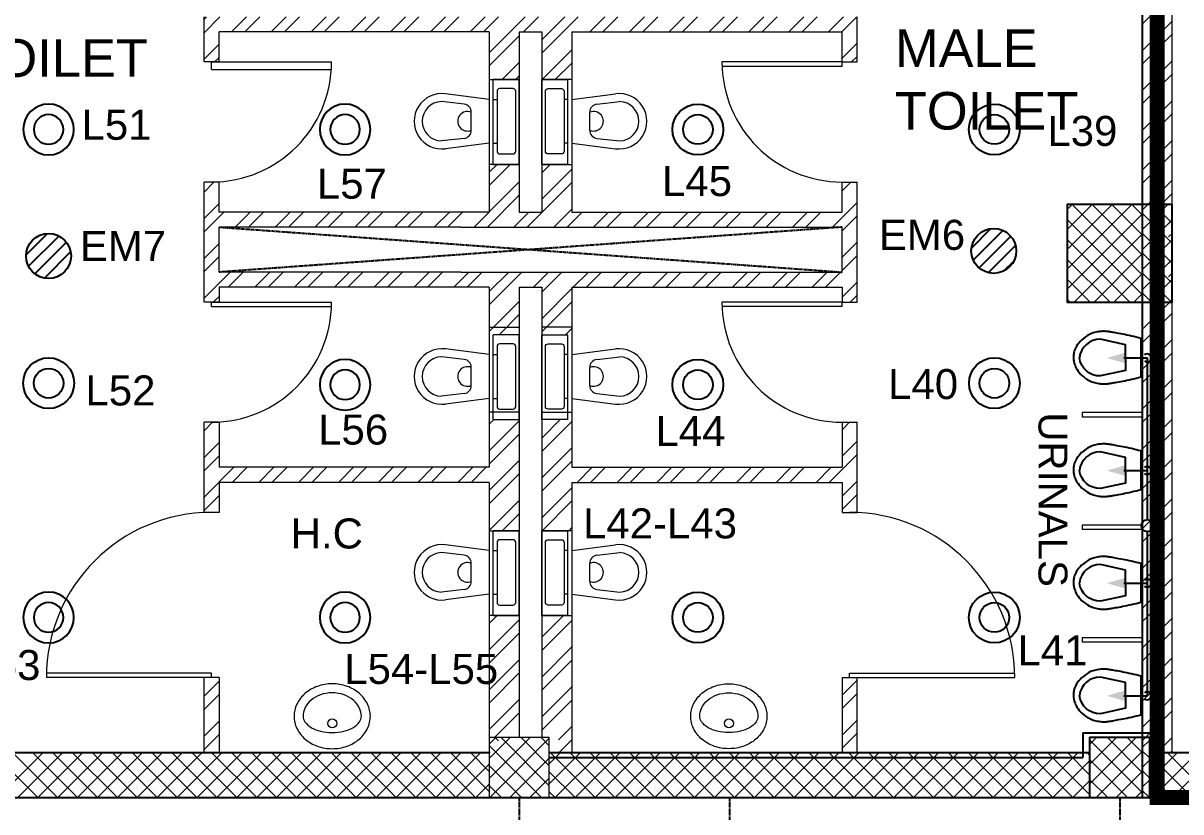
# Model space of a CAD drawing. Header units: inches. Extents: x 1217570 to 1674444, y 326920 to 480291.
# Drawn here: x 1445046 to 1452757, y 339465 to 344718 of the extents above; entities that cross this region are included whole.
import ezdxf

# ---------------------------------------------------------------- set-up
doc = ezdxf.new("R2010")
doc.units = ezdxf.units.IN
doc.header["$MEASUREMENT"] = 0
for name, pattern in [('CENTER', [50.8, 31.75, -6.35, 6.35, -6.35]), ('DASHED2', [9.525, 6.35, -3.175]), ('HIDDEN', [9.525, 6.35, -3.175])]:
    doc.linetypes.add(name, pattern=pattern)
for name, color, linetype, lineweight in [('A-BLOCK', 43, 'Continuous', 13), ('A-DOOR', 10, 'Continuous', 15), ('A-HATCH CONCRETE', 254, 'Continuous', 5), ('A-LEASING LINE', 7, 'DASHED2', 9), ('wall hatch', 252, 'Continuous', 0)]:
    doc.layers.add(name, color=color, linetype=linetype, lineweight=lineweight)
for name, color, linetype in [('Axis', 9, 'CENTER'), ('FFNEW', 252, 'Continuous'), ('LIGHT', 151, 'Continuous'), ('P-PIPE-CWS', 80, 'Continuous'), ('S-COL', 210, 'Continuous'), ('S-WALL', 1, 'Continuous'), ('SHAFT', 7, 'Continuous'), ('TAXT', 3, 'Continuous'), ('TEXT', 181, 'Continuous'), ('TOI', 30, 'Continuous')]:
    doc.layers.add(name, color=color, linetype=linetype)
doc.styles.add('style1', font='arial.ttf')

# ---------------------------------------------------------------- blocks, each defined once
blk = doc.blocks.new('SGSR')
at = {"layer": 'Axis', "color": 254, "ltscale": 0.5}
for p, q in [((1428093.8, 562458.6), (1428093.8, 558571.5)), ((1429493.8, 562458.6), (1429493.8, 558571.5)), ((1432093.8, 562458.6), (1432093.8, 558571.5))]:
    blk.add_line(p, q, dxfattribs=at)
at = {"layer": 'S-WALL', "color": 254}
blk.add_lwpolyline([(1417889.2, 562458.6), (1468019.2, 562458.6), (1469810.8, 590401.2), (1420184.3, 597484.1)], close=True, dxfattribs=at)
blk = doc.blocks.new('SDGTFHHD')
at = {"layer": 'A-BLOCK', "ltscale": 100}
h = blk.add_hatch(dxfattribs=at)
h.set_pattern_fill('ANSI37', color=254, scale=750)
h.set_pattern_definition([(45, (1337553.47, 312749.915), (-66.29126, 66.29126), []), (135, (1337553.47, 312749.915), (-66.29126, -66.29126), [])])
h.paths.add_polyline_path([(1354808, 721236.9), (1355208, 721236.9), (1355208, 721636.9), (1354808, 721636.9)])
at = {"layer": 'A-HATCH CONCRETE'}
h = blk.add_hatch(dxfattribs=at)
h.set_pattern_fill('ANSI37', color=254, scale=750)
h.set_pattern_definition([(45, (1337614.36, 312749.915), (-66.29126, 66.29126), []), (135, (1337614.36, 312749.915), (-66.29126, -66.29126), [])])
h.paths.add_polyline_path([(1359157.9, 725186.9), (1358657.9, 725186.9), (1358657.9, 724536.9), (1359157.9, 724536.9)])
h = blk.add_hatch(dxfattribs=at)
h.set_pattern_fill('ANSI37', color=254, scale=750)
h.set_pattern_definition([(45, (1337613.73, 312749.915), (-66.29126, 66.29126), []), (135, (1337613.73, 312749.915), (-66.29126, -66.29126), [])])
h.paths.add_polyline_path([(1359157.9, 721236.9), (1359157.9, 721636.9), (1358807.2, 721636.9), (1358807.2, 721236.9)])
at = {"layer": 'wall hatch', "ltscale": 500}
h = blk.add_hatch(dxfattribs=at)
h.set_pattern_fill('ANSI32', color=254, scale=500)
h.set_pattern_definition([(45, (1337675.36, 312799.91), (-132.58252, 132.58252), []), (45, (1337763.74, 312799.91), (-132.58252, 132.58252), [])])
h.paths.add_polyline_path([(1357258, 726436.9), (1356468.9, 726436.9), (1356468.9, 726336.9), (1357158, 726336.9), (1357158, 726136.9), (1357258, 726136.9)])
h.paths.add_polyline_path([(1357258, 725336.9), (1357158, 725336.9), (1357158, 725136.9), (1356468.9, 725136.9), (1356468.9, 725036.9), (1357158, 725036.9), (1357158, 724736.9), (1356468.9, 724736.9), (1356468.9, 724636.9), (1357158, 724636.9), (1357158, 724536.9), (1357258, 724536.9)])
h.paths.add_polyline_path([(1357258, 722036.9), (1357208, 722036.9), (1357158, 722036.9), (1357158, 721536.9), (1357258, 721536.9)])
h.paths.add_polyline_path([(1353008, 722036.9), (1352908, 722036.9), (1352908, 721536.9), (1353008, 721536.9)])
h.paths.add_polyline_path([(1355008, 724436.9), (1355008, 724319.5), (1354808, 724319.5), (1354808, 724436.9)])
h.paths.add_polyline_path([(1355008, 723015), (1355008, 724319.5), (1355008, 723754.4), (1354808, 723754.4), (1354808, 723436.9), (1353008, 723436.9), (1353008, 723736.9), (1352908, 723736.9), (1352908, 723136.9), (1353008, 723136.9), (1353008, 723336.9), (1354808, 723336.9), (1354808, 723015)])
h.paths.add_polyline_path([(1355008, 721636.9), (1355008, 723015), (1355008, 722449.9), (1354808, 722449.9), (1354808, 721636.9)])
h.paths.add_polyline_path([(1355158, 723015), (1355158, 721636.9), (1355268.9, 721636.9), (1355268.9, 721536.9), (1355358, 721536.9), (1355358, 722449.9), (1355158, 722449.9)])
h.paths.add_polyline_path([(1355158, 724319.5), (1355158, 723015), (1355358, 723015), (1355358, 723336.9), (1357158, 723336.9), (1357158, 723136.9), (1357258, 723136.9), (1357258, 723736.9), (1357158, 723736.9), (1357158, 723436.9), (1355358, 723436.9), (1355358, 723754.4), (1355158, 723754.4)])
h.paths.add_polyline_path([(1355158, 724436.9), (1355158, 724319.5), (1355358, 724319.5), (1355358, 724436.9)])
h.paths.add_polyline_path([(1355158, 724636.9), (1355158, 724436.9), (1355358, 724436.9), (1355358, 724636.9), (1356468.9, 724636.9), (1356468.9, 724736.9), (1355068.9, 724736.9), (1355068.9, 724636.9)])
h.paths.add_polyline_path([(1355158, 726336.9), (1355158, 726019.5), (1355358, 726019.5), (1355358, 726336.9), (1356468.9, 726336.9), (1356468.9, 726436.9), (1355068.9, 726436.9), (1355068.9, 726336.9)])
h.paths.add_polyline_path([(1355158, 725454.4), (1355158, 725136.9), (1355068.9, 725136.9), (1355068.9, 725036.9), (1356468.9, 725036.9), (1356468.9, 725136.9), (1355358, 725136.9), (1355358, 725454.4), (1355158, 725454.4)])
h.paths.add_polyline_path([(1355008, 726019.5), (1355008, 726336.9), (1355068.9, 726336.9), (1355068.9, 726436.9), (1352908, 726436.9), (1352908, 726136.9), (1353008, 726136.9), (1353008, 726336.9), (1354808, 726336.9), (1354808, 726019.5)])
h.paths.add_polyline_path([(1355008, 725136.9), (1355008, 725454.4), (1354808, 725454.4), (1354808, 725136.9), (1353008, 725136.9), (1353008, 725336.9), (1352908, 725336.9), (1352908, 724536.9), (1353008, 724536.9), (1353008, 724636.9), (1354808, 724636.9), (1354808, 724436.9), (1355008, 724436.9), (1355008, 724636.9), (1355068.9, 724636.9), (1355068.9, 724736.9), (1353008, 724736.9), (1353008, 725036.9), (1355068.9, 725036.9), (1355068.9, 725136.9)])
at = {"color": 254, "linetype": 'Continuous', "ltscale": 100}
blk.add_lwpolyline([(1385707.2, 721236.9), (1385707.2, 726939.8), (1385507.2, 726936.9), (1383957.7, 726936.9), (1383957.7, 732936.9), (1380097, 732936.9), (1380097, 739738.1), (1381100.4, 739591), (1381133.7, 739788.3), (1381677.7, 743599.6), (1382720.6, 750905.2), (1382762.9, 751202.2), (1347097.7, 756262.5), (1346331.2, 744553.4), (1368108, 741445.4), (1368106.2, 734886.8), (1367207.9, 734886.8), (1367207.9, 734686.9), (1367207.9, 731436.9), (1359157.9, 731436.9), (1359157.9, 731236.9), (1359157.9, 721236.9), (1385707.2, 721236.9)], dxfattribs=at)
at = {"layer": 'A-BLOCK', "color": 254, "ltscale": 100}
for p, q in [((1359157.9, 725186.9), (1359157.9, 728436.8)), ((1352908, 726136.9), (1352908, 726436.9)), ((1357258, 726136.9), (1357258, 726436.9)), ((1354808, 726336.9), (1353008, 726336.9)), ((1353008, 726136.9), (1353008, 726336.9)), ((1354808, 726336.9), (1354808, 725136.9)), ((1355008, 726336.9), (1355008, 725136.9)), ((1355008, 726336.9), (1355158, 726336.9)), ((1355158, 726336.9), (1355158, 725136.9)), ((1355358, 726336.9), (1355358, 725136.9)), ((1355358, 726336.9), (1357158, 726336.9)), ((1357158, 726136.9), (1357158, 726336.9)), ((1353008, 726136.9), (1352908, 726136.9)), ((1357158, 726136.9), (1356358, 726136.9)), ((1357158, 726106.9), (1356358, 726106.9)), ((1357158, 726136.9), (1357258, 726136.9)), ((1357158, 726106.9), (1357158, 726136.9)), ((1355008, 726019.5), (1354834.1, 726019.5, 0)), ((1354834.1, 725454.4, 0), (1354834.1, 726019.5, 0)), ((1355008, 725454.4), (1355008, 726019.5)), ((1355158, 726019.5), (1355331.9, 726019.5, 0)), ((1355158, 725454.4), (1355158, 726019.5)), ((1355331.9, 725454.4, 0), (1355331.9, 726019.5, 0)), ((1354641.1, 725855.9, 0), (1354488.9, 725873.1, 0)), ((1354808, 725887.3, 0), (1354516.5, 725925.1, 0)), ((1354834.1, 725887.3, 0), (1354859.7, 725887.3, 0)), ((1355331.9, 725887.3, 0), (1355306.2, 725887.3, 0)), ((1355357.9, 725887.3, 0), (1355649.5, 725925.1, 0)), ((1355524.9, 725855.9, 0), (1355677.1, 725873.1, 0)), ((1354688.5, 725681.6, 0), (1354688.5, 725802, 0)), ((1355477.5, 725681.6, 0), (1355477.5, 725802, 0)), ((1354641.1, 725627.7, 0), (1354488.9, 725610.5, 0)), ((1354808, 725596.3, 0), (1354516.5, 725558.5, 0)), ((1354834.1, 725596.3, 0), (1354859.7, 725596.3, 0)), ((1355331.9, 725596.3, 0), (1355306.2, 725596.3, 0)), ((1355357.9, 725596.3, 0), (1355649.5, 725558.5, 0)), ((1355524.9, 725627.7, 0), (1355677.1, 725610.5, 0)), ((1354834.1, 725454.4, 0), (1355008, 725454.4)), ((1355331.9, 725454.4, 0), (1355158, 725454.4)), ((1352908, 724536.9), (1352908, 725336.9)), ((1353008, 725336.9), (1352908, 725336.9)), ((1353008, 725136.9), (1353008, 725336.9)), ((1357158, 725136.9), (1357158, 725336.9)), ((1357158, 725336.9), (1357258, 725336.9)), ((1357258, 724536.9), (1357258, 725336.9)), ((1354808, 725136.9), (1353008, 725136.9)), ((1355008, 725136.9), (1355158, 725136.9)), ((1355358, 725136.9), (1357158, 725136.9)), ((1353008, 724736.9), (1353008, 725036.9)), ((1354618.2, 725036.9), (1353008, 725036.9)), ((1354618.2, 725036.9), (1357158, 725036.9)), ((1357158, 724736.9), (1357158, 725036.9)), ((1354618.2, 724736.9), (1353008, 724736.9)), ((1354618.2, 724736.9), (1357158, 724736.9)), ((1354808, 724636.9), (1353008, 724636.9)), ((1353008, 724636.9), (1353008, 724536.9)), ((1354808, 724636.9), (1354808, 723436.9)), ((1355008, 724636.9), (1355008, 721636.9)), ((1355008, 724636.9), (1355158, 724636.9)), ((1355158, 724636.9), (1355158, 721636.9)), ((1355358, 724636.9), (1355358, 723436.9)), ((1355358, 724636.9), (1357158, 724636.9)), ((1357158, 724636.9), (1357158, 724536.9)), ((1353008, 724536.9), (1352908, 724536.9)), ((1357158, 724536.9), (1356358, 724536.9)), ((1357158, 724506.9), (1356358, 724506.9)), ((1357158, 724536.9), (1357258, 724536.9)), ((1357158, 724506.9), (1357158, 724536.9)), ((1359157.9, 721636.9), (1359157.9, 724536.9)), ((1359157.9, 721636.9), (1359157.9, 724536.9)), ((1359157.9, 721636.9), (1359157.9, 724536.9)), ((1355008, 724319.5), (1354834.1, 724319.5, 0)), ((1354834.1, 723754.4, 0), (1354834.1, 724319.5, 0)), ((1355008, 723754.4), (1355008, 724319.5)), ((1355158, 724319.5), (1355331.9, 724319.5, 0)), ((1355158, 723754.4), (1355158, 724319.5)), ((1355331.9, 723754.4, 0), (1355331.9, 724319.5, 0)), ((1354641.1, 724155.9, 0), (1354488.9, 724173.1, 0)), ((1354808, 724187.3, 0), (1354516.5, 724225.1, 0)), ((1354834.1, 724187.3, 0), (1354859.7, 724187.3, 0)), ((1355331.9, 724187.3, 0), (1355306.2, 724187.3, 0)), ((1355357.9, 724187.3, 0), (1355649.5, 724225.1, 0)), ((1355524.9, 724155.9, 0), (1355677.1, 724173.1, 0)), ((1354688.5, 723981.6, 0), (1354688.5, 724102, 0)), ((1355477.5, 723981.6, 0), (1355477.5, 724102, 0)), ((1354641.1, 723927.7, 0), (1354488.9, 723910.5, 0)), ((1354808, 723896.3, 0), (1354516.5, 723858.5, 0)), ((1354834.1, 723896.3, 0), (1354859.7, 723896.3, 0)), ((1355331.9, 723896.3, 0), (1355306.2, 723896.3, 0)), ((1355357.9, 723896.3, 0), (1355649.5, 723858.5, 0)), ((1355524.9, 723927.7, 0), (1355677.1, 723910.5, 0)), ((1359157.9, 723801.9), (1358757.9, 723801.9)), ((1358757.9, 723801.9), (1358757.9, 723771.9)), ((1352908, 723136.9), (1352908, 723736.9)), ((1353008, 723736.9), (1352908, 723736.9)), ((1353008, 723736.9), (1353008, 723436.9)), ((1354834.1, 723754.4, 0), (1355008, 723754.4)), ((1355331.9, 723754.4, 0), (1355158, 723754.4)), ((1357158, 723736.9), (1357158, 723436.9)), ((1357158, 723736.9), (1357258, 723736.9)), ((1357258, 723136.9), (1357258, 723736.9)), ((1359157.9, 723771.9), (1358757.9, 723771.9)), ((1354808, 723436.9), (1353008, 723436.9)), ((1355358, 723436.9), (1357158, 723436.9)), ((1354808, 723336.9), (1353008, 723336.9)), ((1353008, 723336.9), (1353008, 723136.9)), ((1354808, 723336.9), (1354808, 721536.9)), ((1355358, 723336.9), (1355358, 721536.9)), ((1355358, 723336.9), (1357158, 723336.9)), ((1357158, 723336.9), (1357158, 723136.9)), ((1353008, 723136.9), (1352908, 723136.9)), ((1357158, 723136.9), (1357258, 723136.9)), ((1355008, 723015), (1354834.1, 723015, 0)), ((1354834.1, 722449.9, 0), (1354834.1, 723015, 0)), ((1355008, 722449.9), (1355008, 723015)), ((1355158, 723015), (1355331.9, 723015, 0)), ((1355158, 722449.9), (1355158, 723015)), ((1355331.9, 722449.9, 0), (1355331.9, 723015, 0)), ((1359157.9, 723051.9), (1358757.9, 723051.9)), ((1358757.9, 723051.9), (1358757.9, 723021.9)), ((1359157.9, 723021.9), (1358757.9, 723021.9)), ((1354641.1, 722851.4, 0), (1354488.9, 722868.6, 0)), ((1354808, 722882.9, 0), (1354516.5, 722920.6, 0)), ((1354834.1, 722882.9, 0), (1354859.7, 722882.9, 0)), ((1355331.9, 722882.9, 0), (1355306.2, 722882.9, 0)), ((1355357.9, 722882.9, 0), (1355649.5, 722920.6, 0)), ((1355524.9, 722851.4, 0), (1355677.1, 722868.6, 0)), ((1354688.5, 722677.2, 0), (1354688.5, 722797.5, 0)), ((1355477.5, 722677.2, 0), (1355477.5, 722797.5, 0)), ((1354641.1, 722623.2, 0), (1354488.9, 722606, 0)), ((1355524.9, 722623.2, 0), (1355677.1, 722606, 0)), ((1354808, 722591.8, 0), (1354516.5, 722554, 0)), ((1354834.1, 722591.8, 0), (1354859.7, 722591.8, 0)), ((1355331.9, 722591.8, 0), (1355306.2, 722591.8, 0)), ((1355357.9, 722591.8, 0), (1355649.5, 722554, 0)), ((1354834.1, 722449.9, 0), (1355008, 722449.9)), ((1355331.9, 722449.9, 0), (1355158, 722449.9)), ((1359157.9, 722301.9), (1358757.9, 722301.9)), ((1358757.9, 722301.9), (1358757.9, 722271.9)), ((1359157.9, 722271.9), (1358757.9, 722271.9)), ((1352908, 721536.9), (1352908, 722036.9)), ((1353008, 722036.9), (1352908, 722036.9)), ((1352957.8, 722036.9), (1352957.8, 722066.7)), ((1353008, 722036.9), (1353008, 721536.9)), ((1357158, 722036.9), (1357158, 721536.9)), ((1357158, 722036.9), (1357258, 722036.9)), ((1357208.1, 722036.9), (1357208.1, 722066.7)), ((1357258, 721536.9), (1357258, 722036.9)), ((1354808, 721592.3), (1354852.6, 721636.9)), ((1354868.9, 721615.6), (1354847.6, 721636.9)), ((1354980.1, 721636.9), (1354980.1, 721637)), ((1354985.2, 721636.9), (1354985.2, 721637)), ((1355112.7, 721636.9), (1355112.7, 721637)), ((1355117.8, 721636.9), (1355117.8, 721637)), ((1354815, 721536.9), (1354808, 721543.9)), ((1352463.3, 721236.9), (1352163.3, 721536.9)), ((1352198.7, 721236.9), (1352498.7, 721536.9)), ((1352595.9, 721236.9), (1352295.9, 721536.9)), ((1352331.3, 721236.9), (1352631.3, 721536.9)), ((1352728.5, 721236.9), (1352428.5, 721536.9)), ((1352463.9, 721236.9), (1352763.9, 721536.9)), ((1352861.1, 721236.9), (1352561.1, 721536.9)), ((1352596.5, 721236.9), (1352896.5, 721536.9)), ((1352993.7, 721236.9), (1352693.7, 721536.9)), ((1352729, 721236.9), (1353029, 721536.9)), ((1353126.2, 721236.9), (1352826.2, 721536.9)), ((1352861.6, 721236.9), (1353161.6, 721536.9)), ((1353258.8, 721236.9), (1352958.8, 721536.9)), ((1352994.2, 721236.9), (1353294.2, 721536.9)), ((1353391.4, 721236.9), (1353091.4, 721536.9)), ((1353126.8, 721236.9), (1353426.8, 721536.9)), ((1353524, 721236.9), (1353224, 721536.9)), ((1353259.4, 721236.9), (1353559.4, 721536.9)), ((1353656.6, 721236.9), (1353356.6, 721536.9)), ((1353391.9, 721236.9), (1353691.9, 721536.9)), ((1353789.2, 721236.9), (1353489.2, 721536.9)), ((1353524.5, 721236.9), (1353824.5, 721536.9)), ((1353921.7, 721236.9), (1353621.7, 721536.9)), ((1353657.1, 721236.9), (1353957.1, 721536.9)), ((1354054.3, 721236.9), (1353754.3, 721536.9)), ((1353789.7, 721236.9), (1354089.7, 721536.9)), ((1354186.9, 721236.9), (1353886.9, 721536.9)), ((1353922.3, 721236.9), (1354222.3, 721536.9)), ((1354319.5, 721236.9), (1354019.5, 721536.9)), ((1354054.9, 721236.9), (1354354.9, 721536.9)), ((1354452.1, 721236.9), (1354152.1, 721536.9)), ((1354187.4, 721236.9), (1354487.4, 721536.9)), ((1354584.6, 721236.9), (1354284.6, 721536.9)), ((1354320, 721236.9), (1354620, 721536.9)), ((1354717.2, 721236.9), (1354417.2, 721536.9)), ((1354452.6, 721236.9), (1354752.6, 721536.9)), ((1354808, 721278.8), (1354549.8, 721536.9)), ((1354808, 721411.3), (1354682.4, 721536.9)), ((1355208, 721462), (1355282.9, 721536.9)), ((1355208, 721329.4), (1355415.5, 721536.9)), ((1355512.7, 721236.9), (1355212.7, 721536.9)), ((1355248.1, 721236.9), (1355548.1, 721536.9)), ((1355645.3, 721236.9), (1355345.3, 721536.9)), ((1355380.7, 721236.9), (1355680.7, 721536.9)), ((1355777.9, 721236.9), (1355477.9, 721536.9)), ((1355513.3, 721236.9), (1355813.3, 721536.9)), ((1355910.5, 721236.9), (1355610.5, 721536.9)), ((1355645.8, 721236.9), (1355945.8, 721536.9)), ((1356043.1, 721236.9), (1355743.1, 721536.9)), ((1355778.4, 721236.9), (1356078.4, 721536.9)), ((1356175.6, 721236.9), (1355875.6, 721536.9)), ((1355911, 721236.9), (1356211, 721536.9)), ((1356308.2, 721236.9), (1356008.2, 721536.9)), ((1356043.6, 721236.9), (1356343.6, 721536.9)), ((1356440.8, 721236.9), (1356140.8, 721536.9)), ((1356176.2, 721236.9), (1356476.2, 721536.9)), ((1356573.4, 721236.9), (1356273.4, 721536.9)), ((1356308.8, 721236.9), (1356608.8, 721536.9)), ((1356706, 721236.9), (1356406, 721536.9)), ((1356441.3, 721236.9), (1356741.3, 721536.9)), ((1356838.6, 721236.9), (1356538.6, 721536.9)), ((1356573.9, 721236.9), (1356873.9, 721536.9)), ((1356971.1, 721236.9), (1356671.1, 721536.9)), ((1356706.5, 721236.9), (1357006.5, 721536.9)), ((1357103.7, 721236.9), (1356803.7, 721536.9)), ((1356839.1, 721236.9), (1357139.1, 721536.9)), ((1357236.3, 721236.9), (1356936.3, 721536.9)), ((1356971.7, 721236.9), (1357271.7, 721536.9)), ((1357368.9, 721236.9), (1357068.9, 721536.9)), ((1357104.3, 721236.9), (1357404.3, 721536.9)), ((1357501.5, 721236.9), (1357201.5, 721536.9)), ((1357236.8, 721236.9), (1357536.8, 721536.9)), ((1357634, 721236.9), (1357334, 721536.9)), ((1357369.4, 721236.9), (1357669.4, 721536.9)), ((1357766.6, 721236.9), (1357466.6, 721536.9)), ((1357502, 721236.9), (1357802, 721536.9)), ((1354585.2, 721236.9), (1354808, 721459.7)), ((1355380.1, 721236.9), (1355208, 721409.1)), ((1354717.8, 721236.9), (1354808, 721327.2)), ((1355247.6, 721236.9), (1355208, 721276.5))]:
    blk.add_line(p, q, dxfattribs=at)
for points in [[(1354808, 726019.5), (1355008, 726019.5), (1355008, 725454.4), (1354808, 725454.4)], [(1355358, 726019.5), (1355158, 726019.5), (1355158, 725454.4), (1355358, 725454.4)], [(1354808, 724369.5), (1355008, 724369.5), (1355008, 723804.4), (1354808, 723804.4)], [(1355358, 724369.5), (1355158, 724369.5), (1355158, 723804.4), (1355358, 723804.4)], [(1354808, 723015), (1355008, 723015), (1355008, 722449.9), (1354808, 722449.9)], [(1355358, 723015), (1355158, 723015), (1355158, 722449.9), (1355358, 722449.9)]]:
    blk.add_lwpolyline(points, dxfattribs=at)
at = {"layer": 'A-BLOCK', "color": 254, "ltscale": 100, "elevation": 0}
for points in [[(1354966.6, 725959.2), (1354877.1, 725959.2, 0.414214), (1354859.7, 725941.8), (1354859.7, 725541.8, 0.414214), (1354877.1, 725524.4), (1354966.6, 725524.4, 0.414214), (1354984, 725541.8), (1354984, 725941.8, 0.414214)], [(1355199.4, 725959.2), (1355288.9, 725959.2, -0.414214), (1355306.2, 725941.8), (1355306.2, 725541.8, -0.414214), (1355288.9, 725524.4), (1355199.4, 725524.4, -0.414214), (1355182, 725541.8), (1355182, 725941.8, -0.414214)], [(1354966.6, 724259.2), (1354877.1, 724259.2, 0.414214), (1354859.7, 724241.8), (1354859.7, 723841.8, 0.414214), (1354877.1, 723824.4), (1354966.6, 723824.4, 0.414214), (1354984, 723841.8), (1354984, 724241.8, 0.414214)], [(1355199.4, 724259.2), (1355288.9, 724259.2, -0.414214), (1355306.2, 724241.8), (1355306.2, 723841.8, -0.414214), (1355288.9, 723824.4), (1355199.4, 723824.4, -0.414214), (1355182, 723841.8), (1355182, 724241.8, -0.414214)], [(1354966.6, 722954.7), (1354877.1, 722954.7, 0.414214), (1354859.7, 722937.3), (1354859.7, 722537.3, 0.414214), (1354877.1, 722519.9), (1354966.6, 722519.9, 0.414214), (1354984, 722537.3), (1354984, 722937.3, 0.414214)], [(1355199.4, 722954.7), (1355288.9, 722954.7, -0.414214), (1355306.2, 722937.3), (1355306.2, 722537.3, -0.414214), (1355288.9, 722519.9), (1355199.4, 722519.9, -0.414214), (1355182, 722537.3), (1355182, 722937.3, -0.414214)]]:
    blk.add_lwpolyline(points, format="xyb", close=True, dxfattribs=at)
at = {"layer": 'A-BLOCK', "color": 254, "ltscale": 100}
for points in [[(1353508, 721778.9, 0.113803), (1353526.6, 721698.1, 0.103571), (1353582.4, 721626.2, 0.091769), (1353663, 721579.9, 0.084871), (1353762, 721562.9, 0.084871), (1353861, 721579.9, 0.091769), (1353941.6, 721626.2, 0.103571), (1353997.3, 721698.1, 0.113803), (1354016, 721778.9, 0.113803), (1353997.3, 721859.8, 0.103571), (1353941.6, 721931.7, 0.091769), (1353861, 721978, 0.084871), (1353762, 721994.9, 0.084871), (1353663, 721978, 0.091769), (1353582.4, 721931.7, 0.103571), (1353526.6, 721859.8, 0.113803)], [(1356658, 721778.9, -0.113803), (1356639.3, 721698.1, -0.103571), (1356583.6, 721626.2, -0.091769), (1356503, 721579.9, -0.084871), (1356404, 721562.9, -0.084871), (1356305, 721579.9, -0.091769), (1356224.4, 721626.2, -0.103571), (1356168.6, 721698.1, -0.113803), (1356150, 721778.9, -0.113803), (1356168.6, 721859.8, -0.103571), (1356224.4, 721931.7, -0.091769), (1356305, 721978, -0.084871), (1356404, 721994.9, -0.084871), (1356503, 721978, -0.091769), (1356583.6, 721931.7, -0.103571), (1356639.3, 721859.8, -0.113803)]]:
    blk.add_lwpolyline(points, format="xyb", close=True, dxfattribs=at)
for points in [[(1353956, 721778.9, 0.113803), (1353943.4, 721833.5, 0.103571), (1353902.7, 721886, 0.091769), (1353841, 721921.4, 0.084871), (1353762, 721934.9, 0.084871), (1353682.9, 721921.4, 0.091769), (1353621.3, 721886, 0.103571), (1353580.6, 721833.5, 0.113803), (1353568, 721778.9, 0.113803)], [(1356210, 721778.9, -0.113803), (1356222.6, 721833.5, -0.103571), (1356263.3, 721886, -0.091769), (1356324.9, 721921.4, -0.084871), (1356404, 721934.9, -0.084871), (1356483, 721921.4, -0.091769), (1356544.7, 721886, -0.103571), (1356585.4, 721833.5, -0.113803), (1356598, 721778.9, -0.113803)], [(1353568, 721778.9, 0.161298), (1353580.4, 721741.5, 0.106182), (1353624.8, 721702.6, 0.070452), (1353683.9, 721679.8, 0.056719), (1353762, 721670.9, 0.056719), (1353840, 721679.8, 0.070452), (1353899.2, 721702.6, 0.106182), (1353943.6, 721741.5, 0.161298), (1353956, 721778.9, 0.161298)], [(1356598, 721778.9, -0.161298), (1356585.6, 721741.5, -0.106182), (1356541.2, 721702.6, -0.070452), (1356482, 721679.8, -0.056719), (1356404, 721670.9, -0.056719), (1356325.9, 721679.8, -0.070452), (1356266.8, 721702.6, -0.106182), (1356222.4, 721741.5, -0.161298), (1356210, 721778.9, -0.161298)]]:
    blk.add_lwpolyline(points, format="xyb", dxfattribs=at)
blk.add_lwpolyline([(1354808, 721236.9), (1355208, 721236.9), (1355208, 721636.9), (1354808, 721636.9)], close=True, dxfattribs=at)
for centre in [(1353762, 721731.2), (1356404, 721731.2)]:
    blk.add_circle(centre, 30, dxfattribs=at)
for centre, radius, start, end in [((1357158, 726136.9), 800, 180, 270), ((1354492.8, 725741.8, 0), 184.8, 82.62449, 277.37424), ((1354492.8, 725741.8, 0), 131.4, 91.68483, 179.99937), ((1355673.2, 725741.8, 0), 184.8, 262.62576, 97.37551), ((1355673.2, 725741.8, 0), 131.4, 0.00063, 88.31517), ((1354663, 725741.8, 0), 65.3, 67.06812, 292.93061), ((1354634.1, 725802, 0), 54.4, 359.99937, 82.62449), ((1355531.9, 725802, 0), 54.4, 97.37551, 180.00063), ((1355503, 725741.8, 0), 65.3, 247.06939, 112.93188), ((1354492.8, 725741.8, 0), 131.4, 179.99937, 268.31391), ((1355673.2, 725741.8, 0), 131.4, 271.68609, 0.00063), ((1354634.1, 725681.6, 0), 54.4, 277.37424, 359.99937), ((1355531.9, 725681.6, 0), 54.4, 180.00063, 262.62576), ((1354492.8, 724041.8, 0), 184.8, 82.62449, 277.37424), ((1354492.8, 724041.8, 0), 131.4, 91.68483, 179.99937), ((1355673.2, 724041.8, 0), 184.8, 262.62576, 97.37551), ((1355673.2, 724041.8, 0), 131.4, 0.00063, 88.31517), ((1354663, 724041.8, 0), 65.3, 67.06812, 292.93061), ((1354634.1, 724102, 0), 54.4, 359.99937, 82.62449), ((1355531.9, 724102, 0), 54.4, 97.37551, 180.00063), ((1355503, 724041.8, 0), 65.3, 247.06939, 112.93188), ((1354492.8, 724041.8, 0), 131.4, 179.99937, 268.31391), ((1355673.2, 724041.8, 0), 131.4, 271.68609, 0.00063), ((1354634.1, 723981.6, 0), 54.4, 277.37424, 359.99937), ((1355531.9, 723981.6, 0), 54.4, 180.00063, 262.62576), ((1354492.8, 722737.3, 0), 184.8, 82.62449, 277.37424), ((1354492.8, 722737.3, 0), 131.4, 91.68483, 179.99937), ((1355673.2, 722737.3, 0), 184.8, 262.62576, 97.37551), ((1355673.2, 722737.3, 0), 131.4, 0.00063, 88.31517), ((1354663, 722737.3, 0), 65.3, 67.06812, 292.93061), ((1354634.1, 722797.5, 0), 54.4, 359.99937, 82.62449), ((1355531.9, 722797.5, 0), 54.4, 97.37551, 180.00063), ((1355503, 722737.3, 0), 65.3, 247.06939, 112.93188), ((1354492.8, 722737.3, 0), 131.4, 179.99937, 268.31391), ((1355673.2, 722737.3, 0), 131.4, 271.68609, 0.00063), ((1354634.1, 722677.2, 0), 54.4, 277.37424, 359.99937), ((1355531.9, 722677.2, 0), 54.4, 180.00063, 262.62576)]:
    blk.add_arc(centre, radius, start, end, dxfattribs=at)
at = {"layer": 'A-DOOR', "color": 254}
for p, q in [((1352958, 726136.9), (1353758, 726136.9)), ((1352958, 726086.9), (1352958, 726136.9)), ((1352958, 726086.9), (1353758, 726086.9)), ((1352958, 724536.9), (1353758, 724536.9)), ((1352958, 724506.9), (1352958, 724536.9)), ((1352958, 724506.9), (1353758, 724506.9)), ((1352958, 722066.7), (1351858, 722066.7)), ((1352958, 722036.9), (1351858, 722036.9)), ((1357208, 722066.7), (1358308, 722066.7)), ((1357208, 722036.9), (1358308, 722036.9))]:
    blk.add_line(p, q, dxfattribs=at)
for centre, radius, start, end in [((1352958, 726136.9), 800, 270, 0), ((1352958, 724536.9), 800, 270, 0), ((1357158, 724536.9), 800, 180, 270), ((1352958, 722036.9), 1100, 90, 180), ((1357208, 722036.9), 1100, 0, 90)]:
    blk.add_arc(centre, radius, start, end, dxfattribs=at)
at = {"layer": 'A-HATCH CONCRETE', "color": 254, "linetype": 'Continuous'}
for p, q in [((1358807.2, 721614.1), (1358807.9, 721614.7)), ((1351800.4, 721236.9), (1351500.4, 721536.9)), ((1351535.8, 721236.9), (1351835.8, 721536.9)), ((1351933, 721236.9), (1351633, 721536.9)), ((1351668.4, 721236.9), (1351968.4, 721536.9)), ((1352065.6, 721236.9), (1351765.6, 721536.9)), ((1351801, 721236.9), (1352101, 721536.9)), ((1352198.2, 721236.9), (1351898.2, 721536.9)), ((1351933.5, 721236.9), (1352233.5, 721536.9)), ((1352330.7, 721236.9), (1352030.7, 721536.9)), ((1352066.1, 721236.9), (1352366.1, 721536.9)), ((1357899.2, 721236.9), (1357599.2, 721536.9)), ((1357634.6, 721236.9), (1357934.6, 721536.9)), ((1358031.8, 721236.9), (1357731.8, 721536.9)), ((1357767.2, 721236.9), (1358067.2, 721536.9)), ((1358164.4, 721236.9), (1357864.4, 721536.9)), ((1357899.8, 721236.9), (1358199.8, 721536.9)), ((1358297, 721236.9), (1357997, 721536.9)), ((1358032.3, 721236.9), (1358332.3, 721536.9)), ((1358429.5, 721236.9), (1358129.5, 721536.9)), ((1358164.9, 721236.9), (1358464.9, 721536.9)), ((1358562.1, 721236.9), (1358262.1, 721536.9)), ((1358297.5, 721236.9), (1358597.5, 721536.9)), ((1358694.7, 721236.9), (1358394.7, 721536.9)), ((1358430.1, 721236.9), (1358730.1, 721536.9)), ((1358807.2, 721257), (1358527.3, 721536.9)), ((1358562.7, 721236.9), (1358807.2, 721481.5)), ((1358807.2, 721389.6), (1358659.9, 721536.9)), ((1358807.2, 721522.1), (1358792.5, 721536.9)), ((1358695.2, 721236.9), (1358807.2, 721348.9))]:
    blk.add_line(p, q, dxfattribs=at)
at = {"layer": 'S-COL', "color": 254, "linetype": 'ByBlock'}
for points in [[(1359157.9, 725186.9), (1358657.9, 725186.9), (1358657.9, 724536.9), (1359157.9, 724536.9)], [(1359157.9, 721636.9), (1358807.2, 721636.9), (1358807.2, 721236.9), (1359207.2, 721236.9)]]:
    blk.add_lwpolyline(points, dxfattribs=at)
at = {"layer": 'S-WALL', "color": 254}
for points in [[(1347097.7, 756262.5), (1347097.7, 756262.5), (1344802.6, 721236.9), (1394932.6, 721236.9), (1396724.2, 749179.6), (1382758.7, 751172.8)], [(1351207.9, 721536.9), (1354808, 721536.9)], [(1355208, 721536.9), (1358807.2, 721536.9)]]:
    blk.add_lwpolyline(points, dxfattribs=at)
at = {"layer": 'SHAFT', "color": 254, "linetype": 'HIDDEN'}
for p, q in [((1353008, 725036.9), (1357158, 724736.9)), ((1357158, 725036.9), (1353008, 724736.9))]:
    blk.add_line(p, q, dxfattribs=at)
at = {"layer": 'TOI', "color": 254}
for points in [[(1358699.7, 724181.3), (1358699.5, 724176.5), (1358699.5, 724172.6), (1358699.7, 724169.8), (1358699.8, 724168), (1358699.9, 724167.4), (1358699.9, 724166.8), (1358699.9, 724164.9), (1358700, 724161.9), (1358700.2, 724157.8), (1358700.7, 724152.7), (1358701.6, 724146.8), (1358702.9, 724140.1), (1358704.6, 724132.6), (1358707, 724124.6), (1358710, 724116), (1358713.7, 724107), (1358718.3, 724097.6), (1358723.7, 724088), (1358730.2, 724078.1), (1358737.7, 724068.2), (1358746.3, 724058.3), (1358756.2, 724048.5), (1358767.4, 724038.8), (1358779.9, 724029.4), (1358793.9, 724020.4), (1358802.9, 724015.3), (1358812, 724010.9), (1358821.2, 724007.1), (1358830.3, 724003.8), (1358839.4, 724001), (1358848.3, 723998.6), (1358857.1, 723996.7), (1358865.7, 723995.2), (1358874.1, 723994.1), (1358882.1, 723993.3), (1358889.9, 723992.8), (1358897.2, 723992.5), (1358904.1, 723992.5), (1358910.6, 723992.6), (1358916.5, 723992.9), (1358921.9, 723993.3), (1358926.6, 723993.8), (1358930.7, 723994.3), (1358934.1, 723994.8), (1358936.7, 723995.3), (1358937.5, 723995.4), (1358939.7, 723995.7), (1358943.4, 723996.3), (1358948.4, 723997), (1358954.6, 723998), (1358962, 723999.3), (1358970.6, 724000.7), (1358980.2, 724002.4), (1358990.7, 724004.2), (1359002.2, 724006.3), (1359014.4, 724008.6), (1359027.4, 724011.2), (1359041.1, 724013.9), (1359055.4, 724016.9), (1359070.2, 724020), (1359085.5, 724023.4), (1359101.2, 724027), (1359117.1, 724030.8), (1359133.3, 724034.8), (1359149.7, 724039), (1359149.7, 724295.8), (1359133.3, 724300), (1359117.1, 724304), (1359101.2, 724307.8), (1359085.5, 724311.4), (1359070.2, 724314.8), (1359055.4, 724318), (1359041.1, 724320.9), (1359027.4, 724323.7), (1359014.4, 724326.2), (1359002.2, 724328.5), (1358990.7, 724330.6), (1358980.2, 724332.5), (1358970.6, 724334.1), (1358962, 724335.6), (1358954.6, 724336.8), (1358948.4, 724337.8), (1358943.4, 724338.6), (1358939.7, 724339.1), (1358937.5, 724339.5), (1358936.7, 724339.6), (1358934.1, 724340), (1358930.7, 724340.6), (1358926.6, 724341.1), (1358921.8, 724341.6), (1358916.4, 724342.1), (1358910.4, 724342.4), (1358903.9, 724342.6), (1358896.9, 724342.6), (1358889.5, 724342.4), (1358881.7, 724341.9), (1358873.6, 724341.1), (1358865.2, 724340), (1358856.6, 724338.6), (1358847.7, 724336.7), (1358838.8, 724334.3), (1358829.7, 724331.5), (1358820.6, 724328.2), (1358811.5, 724324.3), (1358802.4, 724319.8), (1358793.4, 724314.7), (1358778.5, 724304.9), (1358765.2, 724294.8), (1358753.5, 724284.7), (1358743.2, 724274.5), (1358734.3, 724264.4), (1358726.7, 724254.4), (1358720.3, 724244.5), (1358714.9, 724234.9), (1358710.6, 724225.6), (1358707.1, 724216.8), (1358704.4, 724208.4), (1358702.4, 724200.6), (1358701.1, 724193.5), (1358700.2, 724187)], [(1358699.7, 723431.3), (1358699.5, 723426.5), (1358699.5, 723422.6), (1358699.7, 723419.8), (1358699.8, 723418), (1358699.9, 723417.4), (1358699.9, 723416.8), (1358699.9, 723414.9), (1358700, 723411.9), (1358700.2, 723407.8), (1358700.7, 723402.7), (1358701.6, 723396.8), (1358702.9, 723390.1), (1358704.6, 723382.6), (1358707, 723374.6), (1358710, 723366), (1358713.7, 723357), (1358718.3, 723347.6), (1358723.7, 723338), (1358730.2, 723328.1), (1358737.7, 723318.2), (1358746.3, 723308.3), (1358756.2, 723298.5), (1358767.4, 723288.8), (1358779.9, 723279.4), (1358793.9, 723270.4), (1358802.9, 723265.3), (1358812, 723260.9), (1358821.2, 723257.1), (1358830.3, 723253.8), (1358839.4, 723251), (1358848.3, 723248.6), (1358857.1, 723246.7), (1358865.7, 723245.2), (1358874.1, 723244.1), (1358882.1, 723243.3), (1358889.9, 723242.8), (1358897.2, 723242.5), (1358904.1, 723242.5), (1358910.6, 723242.6), (1358916.5, 723242.9), (1358921.9, 723243.3), (1358926.6, 723243.8), (1358930.7, 723244.3), (1358934.1, 723244.8), (1358936.7, 723245.3), (1358937.5, 723245.4), (1358939.7, 723245.7), (1358943.4, 723246.3), (1358948.4, 723247), (1358954.6, 723248), (1358962, 723249.3), (1358970.6, 723250.7), (1358980.2, 723252.4), (1358990.7, 723254.2), (1359002.2, 723256.3), (1359014.4, 723258.6), (1359027.4, 723261.2), (1359041.1, 723263.9), (1359055.4, 723266.9), (1359070.2, 723270), (1359085.5, 723273.4), (1359101.2, 723277), (1359117.1, 723280.8), (1359133.3, 723284.8), (1359149.7, 723289), (1359149.7, 723545.8), (1359133.3, 723550), (1359117.1, 723554), (1359101.2, 723557.8), (1359085.5, 723561.4), (1359070.2, 723564.8), (1359055.4, 723568), (1359041.1, 723570.9), (1359027.4, 723573.7), (1359014.4, 723576.2), (1359002.2, 723578.5), (1358990.7, 723580.6), (1358980.2, 723582.5), (1358970.6, 723584.1), (1358962, 723585.6), (1358954.6, 723586.8), (1358948.4, 723587.8), (1358943.4, 723588.6), (1358939.7, 723589.1), (1358937.5, 723589.5), (1358936.7, 723589.6), (1358934.1, 723590), (1358930.7, 723590.6), (1358926.6, 723591.1), (1358921.8, 723591.6), (1358916.4, 723592.1), (1358910.4, 723592.4), (1358903.9, 723592.6), (1358896.9, 723592.6), (1358889.5, 723592.4), (1358881.7, 723591.9), (1358873.6, 723591.1), (1358865.2, 723590), (1358856.6, 723588.6), (1358847.7, 723586.7), (1358838.8, 723584.3), (1358829.7, 723581.5), (1358820.6, 723578.2), (1358811.5, 723574.3), (1358802.4, 723569.8), (1358793.4, 723564.7), (1358778.5, 723554.9), (1358765.2, 723544.8), (1358753.5, 723534.7), (1358743.2, 723524.5), (1358734.3, 723514.4), (1358726.7, 723504.4), (1358720.3, 723494.5), (1358714.9, 723484.9), (1358710.6, 723475.6), (1358707.1, 723466.8), (1358704.4, 723458.4), (1358702.4, 723450.6), (1358701.1, 723443.5), (1358700.2, 723437)], [(1358699.7, 722681.3), (1358699.5, 722676.5), (1358699.5, 722672.6), (1358699.7, 722669.8), (1358699.8, 722668), (1358699.9, 722667.4), (1358699.9, 722666.8), (1358699.9, 722664.9), (1358700, 722661.9), (1358700.2, 722657.8), (1358700.7, 722652.7), (1358701.6, 722646.8), (1358702.9, 722640.1), (1358704.6, 722632.6), (1358707, 722624.6), (1358710, 722616), (1358713.7, 722607), (1358718.3, 722597.6), (1358723.7, 722588), (1358730.2, 722578.1), (1358737.7, 722568.2), (1358746.3, 722558.3), (1358756.2, 722548.5), (1358767.4, 722538.8), (1358779.9, 722529.4), (1358793.9, 722520.4), (1358802.9, 722515.3), (1358812, 722510.9), (1358821.2, 722507.1), (1358830.3, 722503.8), (1358839.4, 722501), (1358848.3, 722498.6), (1358857.1, 722496.7), (1358865.7, 722495.2), (1358874.1, 722494.1), (1358882.1, 722493.3), (1358889.9, 722492.8), (1358897.2, 722492.5), (1358904.1, 722492.5), (1358910.6, 722492.6), (1358916.5, 722492.9), (1358921.9, 722493.3), (1358926.6, 722493.8), (1358930.7, 722494.3), (1358934.1, 722494.8), (1358936.7, 722495.3), (1358937.5, 722495.4), (1358939.7, 722495.7), (1358943.4, 722496.3), (1358948.4, 722497), (1358954.6, 722498), (1358962, 722499.3), (1358970.6, 722500.7), (1358980.2, 722502.4), (1358990.7, 722504.2), (1359002.2, 722506.3), (1359014.4, 722508.6), (1359027.4, 722511.2), (1359041.1, 722513.9), (1359055.4, 722516.9), (1359070.2, 722520), (1359085.5, 722523.4), (1359101.2, 722527), (1359117.1, 722530.8), (1359133.3, 722534.8), (1359149.7, 722539), (1359149.7, 722795.8), (1359133.3, 722800), (1359117.1, 722804), (1359101.2, 722807.8), (1359085.5, 722811.4), (1359070.2, 722814.8), (1359055.4, 722818), (1359041.1, 722820.9), (1359027.4, 722823.7), (1359014.4, 722826.2), (1359002.2, 722828.5), (1358990.7, 722830.6), (1358980.2, 722832.5), (1358970.6, 722834.1), (1358962, 722835.6), (1358954.6, 722836.8), (1358948.4, 722837.8), (1358943.4, 722838.6), (1358939.7, 722839.1), (1358937.5, 722839.5), (1358936.7, 722839.6), (1358934.1, 722840), (1358930.7, 722840.6), (1358926.6, 722841.1), (1358921.8, 722841.6), (1358916.4, 722842.1), (1358910.4, 722842.4), (1358903.9, 722842.6), (1358896.9, 722842.6), (1358889.5, 722842.4), (1358881.7, 722841.9), (1358873.6, 722841.1), (1358865.2, 722840), (1358856.6, 722838.6), (1358847.7, 722836.7), (1358838.8, 722834.3), (1358829.7, 722831.5), (1358820.6, 722828.2), (1358811.5, 722824.3), (1358802.4, 722819.8), (1358793.4, 722814.7), (1358778.5, 722804.9), (1358765.2, 722794.8), (1358753.5, 722784.7), (1358743.2, 722774.5), (1358734.3, 722764.4), (1358726.7, 722754.4), (1358720.3, 722744.5), (1358714.9, 722734.9), (1358710.6, 722725.6), (1358707.1, 722716.8), (1358704.4, 722708.4), (1358702.4, 722700.6), (1358701.1, 722693.5), (1358700.2, 722687)], [(1358699.7, 721931.3), (1358699.5, 721926.5), (1358699.5, 721922.6), (1358699.7, 721919.8), (1358699.8, 721918), (1358699.9, 721917.4), (1358699.9, 721916.8), (1358699.9, 721914.9), (1358700, 721911.9), (1358700.2, 721907.8), (1358700.7, 721902.7), (1358701.6, 721896.8), (1358702.9, 721890.1), (1358704.6, 721882.6), (1358707, 721874.6), (1358710, 721866), (1358713.7, 721857), (1358718.3, 721847.6), (1358723.7, 721838), (1358730.2, 721828.1), (1358737.7, 721818.2), (1358746.3, 721808.3), (1358756.2, 721798.5), (1358767.4, 721788.8), (1358779.9, 721779.4), (1358793.9, 721770.4), (1358802.9, 721765.3), (1358812, 721760.9), (1358821.2, 721757.1), (1358830.3, 721753.8), (1358839.4, 721751), (1358848.3, 721748.6), (1358857.1, 721746.7), (1358865.7, 721745.2), (1358874.1, 721744.1), (1358882.1, 721743.3), (1358889.9, 721742.8), (1358897.2, 721742.5), (1358904.1, 721742.5), (1358910.6, 721742.6), (1358916.5, 721742.9), (1358921.9, 721743.3), (1358926.6, 721743.8), (1358930.7, 721744.3), (1358934.1, 721744.8), (1358936.7, 721745.3), (1358937.5, 721745.4), (1358939.7, 721745.7), (1358943.4, 721746.3), (1358948.4, 721747), (1358954.6, 721748), (1358962, 721749.3), (1358970.6, 721750.7), (1358980.2, 721752.4), (1358990.7, 721754.2), (1359002.2, 721756.3), (1359014.4, 721758.6), (1359027.4, 721761.2), (1359041.1, 721763.9), (1359055.4, 721766.9), (1359070.2, 721770), (1359085.5, 721773.4), (1359101.2, 721777), (1359117.1, 721780.8), (1359133.3, 721784.8), (1359149.7, 721789), (1359149.7, 722045.8), (1359133.3, 722050), (1359117.1, 722054), (1359101.2, 722057.8), (1359085.5, 722061.4), (1359070.2, 722064.8), (1359055.4, 722068), (1359041.1, 722070.9), (1359027.4, 722073.7), (1359014.4, 722076.2), (1359002.2, 722078.5), (1358990.7, 722080.6), (1358980.2, 722082.5), (1358970.6, 722084.1), (1358962, 722085.6), (1358954.6, 722086.8), (1358948.4, 722087.8), (1358943.4, 722088.6), (1358939.7, 722089.1), (1358937.5, 722089.5), (1358936.7, 722089.6), (1358934.1, 722090), (1358930.7, 722090.6), (1358926.6, 722091.1), (1358921.8, 722091.6), (1358916.4, 722092.1), (1358910.4, 722092.4), (1358903.9, 722092.6), (1358896.9, 722092.6), (1358889.5, 722092.4), (1358881.7, 722091.9), (1358873.6, 722091.1), (1358865.2, 722090), (1358856.6, 722088.6), (1358847.7, 722086.7), (1358838.8, 722084.3), (1358829.7, 722081.5), (1358820.6, 722078.2), (1358811.5, 722074.3), (1358802.4, 722069.8), (1358793.4, 722064.7), (1358778.5, 722054.9), (1358765.2, 722044.8), (1358753.5, 722034.7), (1358743.2, 722024.5), (1358734.3, 722014.4), (1358726.7, 722004.4), (1358720.3, 721994.5), (1358714.9, 721984.9), (1358710.6, 721975.6), (1358707.1, 721966.8), (1358704.4, 721958.4), (1358702.4, 721950.6), (1358701.1, 721943.5), (1358700.2, 721937)]]:
    blk.add_lwpolyline(points, close=True, dxfattribs=at)
for points in [[(1359046.1, 724167.4), (1359046.1, 724253), (1358879.2, 724289.4, 0.392296), (1358739.3, 724167.4)], [(1359046.1, 724167.4), (1359046.1, 724081.8), (1358879.2, 724045.5, -0.392296), (1358739.3, 724167.4)], [(1359046.1, 723417.4), (1359046.1, 723503), (1358879.2, 723539.4, 0.392296), (1358739.3, 723417.4)], [(1359046.1, 723417.4), (1359046.1, 723331.8), (1358879.2, 723295.5, -0.392296), (1358739.3, 723417.4)], [(1359046.1, 722667.4), (1359046.1, 722753), (1358879.2, 722789.4, 0.392296), (1358739.3, 722667.4)], [(1359046.1, 722667.4), (1359046.1, 722581.8), (1358879.2, 722545.5, -0.392296), (1358739.3, 722667.4)], [(1359046.1, 721917.4), (1359046.1, 722003), (1358879.2, 722039.4, 0.392296), (1358739.3, 721917.4)], [(1359046.1, 721917.4), (1359046.1, 721831.8), (1358879.2, 721795.5, -0.392296), (1358739.3, 721917.4)]]:
    blk.add_lwpolyline(points, format="xyb", dxfattribs=at)
at = {"layer": 'A-BLOCK', "color": 254, "ltscale": 100, "insert": (1353485.6, 723096.4), "char_height": 200, "width": 3311.924, "attachment_point": 1, "style": 'style1'}
blk.add_mtext('H.C', dxfattribs=at)
at = {"layer": 'TAXT', "color": 254, "ltscale": 100, "insert": (1358658.7, 723802.9), "char_height": 192, "width": 3311.924, "attachment_point": 1, "rotation": 270, "style": 'style1'}
blk.add_mtext('URINALS', dxfattribs=at)
at = {"layer": 'TEXT', "color": 254, "ltscale": 0.5, "char_height": 250, "width": 4139.905, "attachment_point": 1, "style": 'style1'}
for s, insert in [('FEMALE \\PTOILET', (1351312.5, 726704.5)), ('MALE \\PTOILET', (1357509.9, 726353.1))]:
    blk.add_mtext(s, dxfattribs=dict(at, insert=insert))
blk = doc.blocks.new('SEDRGFE')
at = {"layer": 'A-HATCH CONCRETE'}
h = blk.add_hatch(dxfattribs=at)
h.set_pattern_fill('ANSI37', color=250, scale=750)
h.set_pattern_definition([(45, (1341716.94, 266100.535), (-66.29126, 66.29126), []), (135, (1341716.94, 266100.535), (-66.29126, -66.29126), [])])
h.paths.add_polyline_path([(1363460.5, 678537.6), (1363260.4, 678537.6), (1363260.4, 677887.6), (1363460.5, 677887.6)])
h = blk.add_hatch(dxfattribs=at)
h.set_pattern_fill('ANSI37', color=250, scale=750)
h.set_pattern_definition([(45, (1341716.31, 266100.535), (-66.29126, 66.29126), []), (135, (1341716.31, 266100.535), (-66.29126, -66.29126), [])])
h.paths.add_polyline_path([(1363260.4, 674987.6), (1363260.4, 674587.6), (1363309.8, 674587.6), (1363309.8, 674987.6)])
at = {"layer": 'wall hatch', "ltscale": 500}
h = blk.add_hatch(dxfattribs=at)
h.set_pattern_fill('ANSI32', color=250, scale=500)
h.set_pattern_definition([(45, (1341716.94, 266100.54), (-132.58252, 132.58252), []), (45, (1341805.33, 266100.54), (-132.58252, 132.58252), [])])
h.paths.add_polyline_path([(1363260.4, 675687.6), (1363260.4, 675587.6)], flags=17)
h.paths.add_polyline_path([(1363260.4, 677187.6), (1363260.4, 677087.6), (1363260.4, 677072.6), (1363260.4, 677172.6)], flags=17)
h.paths.add_polyline_path([(1363260.4, 681937.4), (1363260.4, 678537.6), (1363434.8, 678537.6), (1363434.8, 677887.6), (1363261.8, 677887.6), (1363260.4, 674887.6), (1363460.5, 674887.6), (1363460.9, 682538), (1363260, 682538)])
at = {"color": 250, "linetype": 'Continuous', "ltscale": 100}
blk.add_lwpolyline([(1389809.8, 674587.6), (1389809.8, 680290.5), (1389609.8, 680287.6), (1388060.2, 680287.6), (1388060.2, 686287.6), (1384199.6, 686287.6), (1384199.6, 693088.7), (1385203, 692941.6), (1385236.3, 693138.9), (1385780.3, 696950.3), (1386823.1, 704255.8), (1386865.5, 704552.8), (1351200.3, 709613.1), (1350433.7, 697904.1), (1372210.6, 694796), (1372208.8, 688237.4), (1371310.5, 688237.4), (1371310.5, 688037.6), (1371310.5, 684787.6), (1363260.4, 684787.6), (1363260.4, 684587.6), (1363260.4, 674587.6), (1389809.8, 674587.6)], dxfattribs=at)
at = {"layer": 'A-BLOCK', "color": 250, "ltscale": 100}
for p, q in [((1363460.5, 674887.6), (1363460.5, 682538)), ((1363260.4, 678537.6), (1363260.4, 681787.4)), ((1363260.4, 674987.6), (1363260.4, 677887.6)), ((1363260.4, 674987.6), (1363260.4, 677887.6)), ((1363260.4, 674987.6), (1363260.4, 677887.6))]:
    blk.add_line(p, q, dxfattribs=at)
at = {"layer": 'A-HATCH CONCRETE', "color": 250, "linetype": 'Continuous'}
for p, q in [((1363309.8, 674967), (1363310.5, 674967.6)), ((1363309.8, 674834.4), (1363363, 674887.6)), ((1363309.8, 674701.8), (1363495.6, 674887.6)), ((1363592.8, 674587.6), (1363309.8, 674870.5)), ((1363328.2, 674587.6), (1363628.2, 674887.6)), ((1363725.4, 674587.6), (1363425.4, 674887.6)), ((1363460.7, 674587.6), (1363760.7, 674887.6)), ((1363460.2, 674587.6), (1363309.8, 674737.9)), ((1363327.6, 674587.6), (1363309.8, 674605.4))]:
    blk.add_line(p, q, dxfattribs=at)
at = {"layer": 'S-COL', "color": 250}
for points in [[(1363260.4, 677887.6), (1363460.5, 677887.6), (1363460.5, 678537.6), (1363260.4, 678537.6)], [(1363260.4, 674587.6), (1363309.8, 674587.6), (1363309.8, 674987.6), (1363260.4, 674987.6)]]:
    blk.add_lwpolyline(points, dxfattribs=at)
at = {"layer": 'S-WALL', "color": 250}
for points in [[(1363309.8, 674887.6), (1366910.5, 674887.6)], [(1363260.4, 674587.6), (1389809.8, 674587.6)]]:
    blk.add_lwpolyline(points, dxfattribs=at)
blk = doc.blocks.new('RD3')
at = {"layer": 'LIGHT', "color": 252}
for radius in [0.1536, 0.0896]:
    blk.add_circle((0, 0), radius, dxfattribs=at)

msp = doc.modelspace()

# ---------------------------------------------------------------- hatches: boundary and pattern name
at = {"layer": 'LIGHT'}
h = msp.add_hatch(dxfattribs=at)
h.set_pattern_fill('ANSI31', color=252, scale=520, angle=180, style=0)
h.paths.add_polyline_path([(1445065.1, 343166.8, -1), (1445364.6, 343166.8, -1)])
h = msp.add_hatch(dxfattribs=at)
h.set_pattern_fill('ANSI31', color=252, scale=520, angle=180, style=0)
h.paths.add_polyline_path([(1451360.9, 343200.6, -1), (1451660.5, 343200.6, -1)])
at = {"layer": 'P-PIPE-CWS'}
h = msp.add_hatch(color=252, dxfattribs=at)
h.paths.add_polyline_path([(1452366.9, 342517.5), (1452389.3, 342524.1), (1452389.3, 342451.8), (1452366.9, 342458.2)])
h.paths.add_polyline_path([(1452265, 342487.4), (1452366.9, 342517.5), (1452366.9, 342458.2)])
h = msp.add_hatch(color=252, dxfattribs=at)
h.paths.add_polyline_path([(1452366.9, 341767.5), (1452389.3, 341774.1), (1452389.3, 341701.8), (1452366.9, 341708.2)])
h.paths.add_polyline_path([(1452265, 341737.4), (1452366.9, 341767.5), (1452366.9, 341708.2)])
h = msp.add_hatch(color=252, dxfattribs=at)
h.paths.add_polyline_path([(1452366.9, 341017.5), (1452389.3, 341024.1), (1452389.3, 340951.8), (1452366.9, 340958.2)])
h.paths.add_polyline_path([(1452265, 340987.4), (1452366.9, 341017.5), (1452366.9, 340958.2)])
h = msp.add_hatch(color=252, dxfattribs=at)
h.paths.add_polyline_path([(1452366.9, 340267.5), (1452389.3, 340274.1), (1452389.3, 340201.8), (1452366.9, 340208.2)])
h.paths.add_polyline_path([(1452265, 340237.4), (1452366.9, 340267.5), (1452366.9, 340208.2)])

# ---------------------------------------------------------------- linework, layer by layer
at = {"layer": 'A-LEASING LINE', "color": 6, "const_width": 100}
msp.add_lwpolyline([(1440439.9, 374585), (1439672.7, 362875.9), (1461549.6, 359753.6), (1461549.6, 353209.3), (1460649.5, 353209.5), (1460649.5, 349659.4), (1452599.5, 349659.4), (1452599.5, 339559.4), (1478948.8, 339559.4), (1478948.8, 345159.4), (1477199.2, 345159.4), (1477199.3, 351184.4), (1473338.6, 351184.4), (1473338.6, 358172.7), (1474362.2, 358025.9), (1475513, 366166.7), (1475520.6, 366165.6), (1476007.7, 369531.2), (1440439.9, 374585)], dxfattribs=at)
at = {"layer": 'LIGHT', "color": 252}
for centre in [(1445214.8, 343166.8), (1451510.7, 343200.6)]:
    msp.add_circle(centre, 149.8, dxfattribs=at)
at = {"layer": 'P-PIPE-CWS', "color": 252}
for p, q in [((1452377, 342488.2), (1452533.7, 342488.2)), ((1452533.7, 341410.8), (1452533.7, 342488.2)), ((1452377, 341738.2), (1452533.7, 341738.2)), ((1452533.7, 340238.2), (1452533.7, 341330.8)), ((1452573.7, 341370.8), (1452623.7, 341370.8)), ((1452623.7, 339990.6), (1452623.7, 341370.8)), ((1452377, 340988.2), (1452533.7, 340988.2)), ((1452377, 340238.2), (1452533.7, 340238.2)), ((1452104, 339990.6), (1452623.7, 339990.6)), ((1452104, 339990.6), (1452104, 339826.6)), ((1448549.7, 339826.6), (1452104, 339826.6))]:
    msp.add_line(p, q, dxfattribs=at)
msp.add_circle((1452533.7, 341370.8), 40, dxfattribs=at)
at = {"layer": 'P-PIPE-CWS', "color": 252, "lineweight": 25}
for centre in [(1452532.2, 342488.2), (1452532.2, 341738.2), (1452532.2, 340988.2), (1452532.2, 340238.2)]:
    msp.add_arc(centre, 27, 227.28579, 132.71421, dxfattribs=at)

# ---------------------------------------------------------------- block references
at = {"layer": 'FFNEW', "color": 6, "linetype": 'Continuous'}
for name, p in [('SGSR', (20255.6, -222899.1)), ('SDGTFHHD', (93342.2, -381677.5)), ('SEDRGFE', (89239.6, -335028.1))]:
    msp.add_blockref(name, p, dxfattribs=at)
at = {"layer": 'LIGHT', "yscale": 1101.1, "zscale": 1101.1}
for p, xscale in [((1445214.8, 344009.4), -1101.1), ((1447189.8, 344009.4), -1101.1), ((1449539.8, 344009.4), 1101.1), ((1451514.8, 344009.4), 1101.1), ((1445215.2, 342319.7), 1101.1), ((1447189.8, 342309.4), -1101.1), ((1449539.8, 342309.4), 1101.1), ((1451515.2, 342319.7), 1101.1), ((1445214.8, 340759.4), -1101.1), ((1447189.8, 340759.4), -1101.1), ((1449539.8, 340759.4), 1101.1), ((1451514.8, 340759.4), 1101.1)]:
    msp.add_blockref('RD3', p, dxfattribs=dict(at, xscale=xscale))

# ---------------------------------------------------------------- texts
at = {"layer": 'LIGHT', "color": 252, "style": 'style1'}
for s, p in [('L51', (1445434.6, 343940.9)), ('L39', (1451868.1, 343899.8)), ('L57', (1447002.1, 343548.8)), ('L45', (1449301.1, 343565.8)), ('EM6', (1450745.5, 343207.7)), ('EM7', (1445423, 343134.2)), ('L40', (1450807.1, 342213.8)), ('L52', (1445460.6, 342171.3)), ('L56', (1447010.6, 341910.8)), ('L44', (1449257.6, 341900.8)), ('L42-L43', (1448775.1, 341285.8)), ('L41', (1451669.1, 340440.3)), ('L53', (1444694.6, 340342.8)), ('L54-L55', (1447184.6, 340316.8))]:
    msp.add_text(s, height=200, dxfattribs=at).set_placement(p)

doc.saveas('drawing.dxf')
